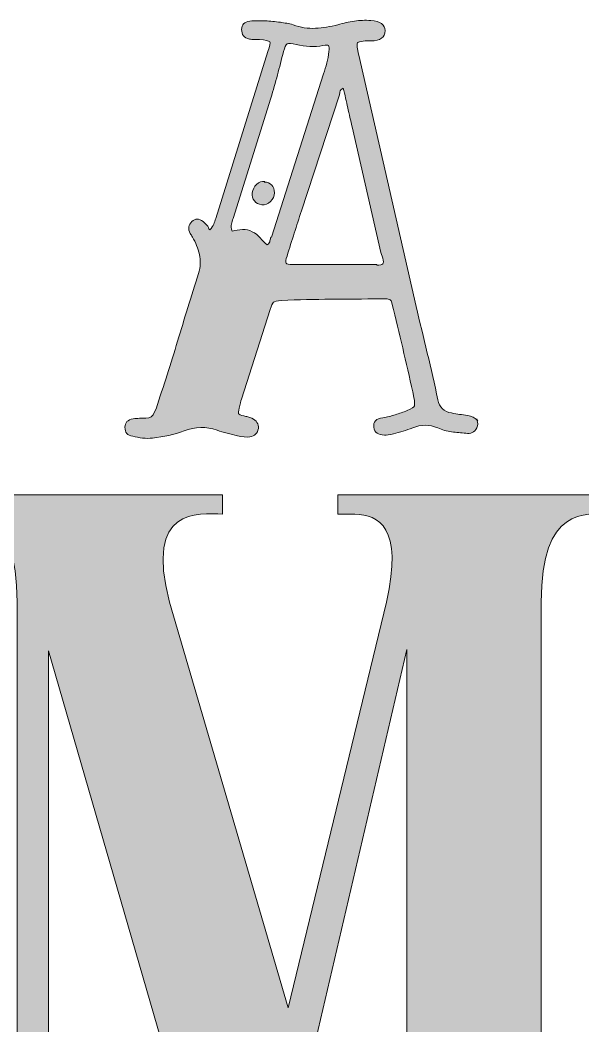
# Model space of a CAD drawing. Header units: inches. Extents: x 29 to 1051, y -1025 to -55.
# Drawn here: x 614.5 to 724.2, y -744.2 to -548.1 of the extents above; entities that cross this region are included whole.
import ezdxf

# ---------------------------------------------------------------- set-up
doc = ezdxf.new("R2010")
doc.units = ezdxf.units.IN
doc.header["$MEASUREMENT"] = 0
doc.layers.add('Layer 1', color=7, linetype='Continuous')

# ---------------------------------------------------------------- blocks, each defined once
blk = doc.blocks.new('block 2')
at = {"layer": 'Layer 1', "true_color": 0x71020c}
h = blk.add_hatch(color=16, dxfattribs=at)
h.dxf.hatch_style = 2
edge = h.paths.add_edge_path()
edge.add_spline(control_points=[(700.13, -624.97), (699.62, -624.93), (699.1, -624.84), (698.56, -624.68), (697.08, -624.45), (696.18, -623.6), (695.87, -622.12), (695.25, -619.08), (694.57, -616.05), (693.83, -613.02), (693.09, -609.99), (692.37, -606.96), (691.67, -603.92), (691.67, -603.92), (680.48, -554.95), (680.48, -554.95), (680.17, -553.62), (680.07, -552.83), (680.19, -552.56), (680.3, -552.28), (681.18, -552.15), (682.81, -552.15), (684.68, -552.15), (685.61, -551.49), (685.61, -550.16), (685.61, -549), (684.68, -548.34), (682.81, -548.18), (681.72, -548.11), (680.65, -548.14), (679.61, -548.3), (678.55, -548.45), (677.49, -548.69), (676.4, -549), (674.92, -549.39), (673.46, -549.62), (672.03, -549.7), (670.59, -549.78), (669.13, -549.54), (667.65, -549), (667.26, -548.84), (666.85, -548.75), (666.43, -548.71), (666, -548.67), (665.59, -548.61), (665.2, -548.53), (664.19, -548.38), (663.2, -548.28), (662.23, -548.24), (661.25, -548.2), (660.26, -548.22), (659.25, -548.3), (658.16, -548.45), (657.62, -549), (657.62, -549.93), (657.62, -550.94), (658.13, -551.56), (659.14, -551.8), (659.45, -551.88), (659.76, -551.91), (660.07, -551.91), (660.38, -551.91), (660.73, -551.91), (661.12, -551.91), (662.29, -551.99), (662.95, -552.13), (663.1, -552.32), (663.26, -552.52), (663.14, -553.16), (662.75, -554.25), (662.75, -554.25), (652.61, -586.78), (652.61, -586.78), (652.45, -587.17), (652.32, -587.54), (652.2, -587.89), (652.08, -588.24), (651.83, -588.61), (651.44, -589), (651.29, -588.84), (651.19, -588.69), (651.15, -588.53), (651.11, -588.38), (651.01, -588.22), (650.86, -588.06), (650.86, -588.06), (650.16, -587.37), (650.16, -587.37), (649.3, -586.74), (648.56, -586.74), (647.94, -587.37), (647.24, -587.99), (647.13, -588.76), (647.59, -589.7), (647.67, -589.85), (647.75, -589.97), (647.83, -590.05), (647.9, -590.13), (647.98, -590.24), (648.06, -590.4), (648.68, -591.49), (649.13, -592.61), (649.4, -593.78), (649.67, -594.95), (649.61, -596.19), (649.23, -597.51), (647.83, -601.94), (646.47, -606.33), (645.15, -610.69), (643.82, -615.04), (642.42, -619.43), (640.95, -623.87), (640.95, -623.87), (640.6, -624.57), (640.6, -624.57), (640.36, -625.34), (639.82, -625.73), (638.96, -625.73), (638.57, -625.73), (638.16, -625.73), (637.74, -625.73), (637.31, -625.73), (636.9, -625.77), (636.51, -625.85), (635.42, -626.01), (634.88, -626.55), (634.88, -627.48), (634.88, -628.49), (635.39, -629.07), (636.4, -629.23), (637.02, -629.39), (637.66, -629.5), (638.32, -629.58), (638.98, -629.66), (639.62, -629.66), (640.25, -629.58), (642.42, -629.35), (644.48, -628.88), (646.43, -628.18), (648.6, -627.33), (650.74, -627.29), (652.84, -628.06), (653.46, -628.3), (654.12, -628.49), (654.82, -628.65), (655.52, -628.8), (656.18, -628.96), (656.81, -629.12), (657.74, -629.35), (658.55, -629.42), (659.25, -629.35), (660.19, -629.19), (660.73, -628.65), (660.89, -627.71), (660.96, -626.78), (660.54, -626.12), (659.6, -625.73), (659.37, -625.58), (659.12, -625.48), (658.85, -625.44), (658.57, -625.4), (658.32, -625.34), (658.09, -625.27), (657.46, -625.11), (657.11, -624.97), (657.04, -624.86), (656.96, -624.74), (657, -624.37), (657.16, -623.75), (657.31, -622.97), (657.46, -622.39), (657.62, -622), (657.62, -622), (663.22, -604.51), (663.22, -604.51), (663.45, -603.73), (663.66, -603.27), (663.86, -603.11), (664.05, -602.95), (664.58, -602.84), (665.43, -602.76), (668.7, -602.6), (671.91, -602.53), (675.06, -602.53), (678.2, -602.53), (681.41, -602.49), (684.68, -602.41), (685.76, -602.41), (686.4, -602.49), (686.6, -602.64), (686.8, -602.8), (687.01, -603.42), (687.24, -604.51), (687.94, -607.39), (688.62, -610.24), (689.28, -613.08), (689.94, -615.92), (690.59, -618.78), (691.21, -621.65), (691.36, -622.51), (691.4, -623.05), (691.33, -623.28), (691.25, -623.52), (690.78, -623.83), (689.92, -624.22), (689.15, -624.53), (688.37, -624.8), (687.59, -625.03), (686.81, -625.27), (686, -625.46), (685.14, -625.62), (683.82, -625.77), (683.24, -626.39), (683.4, -627.48), (683.55, -628.49), (684.25, -629), (685.49, -629), (685.88, -629), (686.46, -628.92), (687.24, -628.76), (687.86, -628.61), (688.48, -628.43), (689.11, -628.24), (689.73, -628.05), (690.35, -627.83), (690.98, -627.6), (692.61, -626.9), (694.24, -626.9), (695.87, -627.6), (696.73, -627.99), (697.62, -628.24), (698.56, -628.36), (699.49, -628.47), (700.42, -628.57), (701.35, -628.65), (702.29, -628.8), (702.99, -628.45), (703.45, -627.6), (703.73, -627.11), (703.72, -626.59), (703.5, -626.04), (703.1, -625.6), (702.53, -625.29), (701.7, -625.15), (701.16, -625.07), (700.63, -625.01), (700.13, -624.97)], knot_values=[0, 0, 0, 0, 1, 1, 1, 2, 2, 2, 3, 3, 3, 4, 4, 4, 5, 5, 5, 6, 6, 6, 7, 7, 7, 8, 8, 8, 9, 9, 9, 10, 10, 10, 11, 11, 11, 12, 12, 12, 13, 13, 13, 14, 14, 14, 15, 15, 15, 16, 16, 16, 17, 17, 17, 18, 18, 18, 19, 19, 19, 20, 20, 20, 21, 21, 21, 22, 22, 22, 23, 23, 23, 24, 24, 24, 25, 25, 25, 26, 26, 26, 27, 27, 27, 28, 28, 28, 29, 29, 29, 30, 30, 30, 31, 31, 31, 32, 32, 32, 33, 33, 33, 34, 34, 34, 35, 35, 35, 36, 36, 36, 37, 37, 37, 38, 38, 38, 39, 39, 39, 40, 40, 40, 41, 41, 41, 42, 42, 42, 43, 43, 43, 44, 44, 44, 45, 45, 45, 46, 46, 46, 47, 47, 47, 48, 48, 48, 49, 49, 49, 50, 50, 50, 51, 51, 51, 52, 52, 52, 53, 53, 53, 54, 54, 54, 55, 55, 55, 56, 56, 56, 57, 57, 57, 58, 58, 58, 59, 59, 59, 60, 60, 60, 61, 61, 61, 62, 62, 62, 63, 63, 63, 64, 64, 64, 65, 65, 65, 66, 66, 66, 67, 67, 67, 68, 68, 68, 69, 69, 69, 70, 70, 70, 71, 71, 71, 72, 72, 72, 73, 73, 73, 74, 74, 74, 75, 75, 75, 76, 76, 76, 77, 77, 77, 78, 78, 78, 79, 79, 79, 80, 80, 80, 81, 81, 81, 82, 82, 82, 82], degree=3, periodic=1)
edge = h.paths.add_edge_path()
edge.add_spline(control_points=[(663.45, -590.4), (663.45, -590.4), (663.34, -590.4), (663.34, -590.4), (663.26, -590.63), (663.2, -590.88), (663.16, -591.16), (663.12, -591.43), (662.95, -591.68), (662.64, -591.91), (662.09, -591.52), (661.63, -591.08), (661.24, -590.57), (660.85, -590.07), (660.34, -589.66), (659.72, -589.35), (659.1, -589.04), (658.46, -588.9), (657.8, -588.94), (657.14, -588.98), (656.46, -589.08), (655.76, -589.23), (655.6, -588.69), (655.56, -588.24), (655.64, -587.89), (655.72, -587.54), (655.83, -587.17), (655.99, -586.78), (655.99, -586.78), (663.34, -563.34), (663.34, -563.34), (663.8, -561.79), (664.23, -560.27), (664.62, -558.79), (665.01, -557.32), (665.39, -555.8), (665.78, -554.25), (666.02, -553.39), (666.27, -552.89), (666.54, -552.73), (666.81, -552.58), (667.38, -552.61), (668.24, -552.85), (670.1, -553.31), (671.85, -553.39), (673.48, -553.08), (674.1, -552.93), (674.47, -552.93), (674.59, -553.08), (674.71, -553.24), (674.73, -553.62), (674.65, -554.25), (674.57, -555.03), (674.43, -555.76), (674.24, -556.46), (674.05, -557.16), (673.83, -557.86), (673.6, -558.56), (673.6, -558.56), (663.45, -590.4), (663.45, -590.4)], knot_values=[0, 0, 0, 0, 1, 1, 1, 2, 2, 2, 3, 3, 3, 4, 4, 4, 5, 5, 5, 6, 6, 6, 7, 7, 7, 8, 8, 8, 9, 9, 9, 10, 10, 10, 11, 11, 11, 12, 12, 12, 13, 13, 13, 14, 14, 14, 15, 15, 15, 16, 16, 16, 17, 17, 17, 18, 18, 18, 19, 19, 19, 20, 20, 20, 20], degree=3, periodic=1)
edge = h.paths.add_edge_path()
edge.add_spline(control_points=[(685.14, -595.64), (684.99, -595.8), (684.6, -595.88), (683.98, -595.88), (683.98, -595.88), (683.98, -595.76), (683.98, -595.76), (683.98, -595.76), (667.54, -595.76), (667.54, -595.76), (666.83, -595.76), (666.43, -595.66), (666.31, -595.47), (666.19, -595.28), (666.25, -594.83), (666.48, -594.13), (666.95, -592.58), (667.42, -591.08), (667.89, -589.64), (668.35, -588.2), (668.82, -586.74), (669.28, -585.27), (669.28, -585.27), (676.63, -562.88), (676.63, -562.88), (676.71, -562.64), (676.76, -562.39), (676.8, -562.12), (676.84, -561.85), (677.06, -561.59), (677.45, -561.36), (677.76, -562.68), (678.05, -563.96), (678.32, -565.21), (678.59, -566.45), (678.88, -567.7), (679.2, -568.94), (679.2, -568.94), (684.79, -593.43), (684.79, -593.43), (684.79, -593.43), (685.14, -594.48), (685.14, -594.48), (685.3, -595.1), (685.3, -595.49), (685.14, -595.64)], knot_values=[0, 0, 0, 0, 1, 1, 1, 2, 2, 2, 3, 3, 3, 4, 4, 4, 5, 5, 5, 6, 6, 6, 7, 7, 7, 8, 8, 8, 9, 9, 9, 10, 10, 10, 11, 11, 11, 12, 12, 12, 13, 13, 13, 14, 14, 14, 15, 15, 15, 15], degree=3, periodic=1)
h = blk.add_hatch(color=16, dxfattribs=at)
h.dxf.hatch_style = 2
edge = h.paths.add_edge_path()
edge.add_spline(control_points=[(662.05, -579.67), (662.05, -579.67), (662.17, -579.55), (662.17, -579.55), (661.55, -579.48), (661, -579.67), (660.54, -580.13), (660.07, -580.6), (659.8, -581.15), (659.72, -581.77), (659.64, -582.39), (659.78, -582.92), (660.13, -583.34), (660.48, -583.77), (660.96, -584.02), (661.59, -584.1), (662.21, -584.18), (662.77, -583.97), (663.28, -583.46), (663.78, -582.95), (664.04, -582.39), (664.04, -581.77), (664.04, -581.15), (663.86, -580.64), (663.51, -580.25), (663.16, -579.86), (662.67, -579.67), (662.05, -579.67)], knot_values=[0, 0, 0, 0, 1, 1, 1, 2, 2, 2, 3, 3, 3, 4, 4, 4, 5, 5, 5, 6, 6, 6, 7, 7, 7, 8, 8, 8, 9, 9, 9, 9], degree=3, periodic=1)
h = blk.add_hatch(color=16, dxfattribs=at)
h.dxf.hatch_style = 2
edge = h.paths.add_edge_path()
edge.add_spline(control_points=[(703.45, -625.85), (703.48, -625.92), (703.47, -625.98), (703.5, -626.04), (703.55, -626.1), (703.64, -626.14), (703.68, -626.2), (703.68, -626.2), (703.45, -625.85), (703.45, -625.85)], knot_values=[0, 0, 0, 0, 1, 1, 1, 2, 2, 2, 3, 3, 3, 3], degree=3, periodic=1)
h = blk.add_hatch(color=16, dxfattribs=at)
h.dxf.hatch_style = 2
edge = h.paths.add_edge_path()
edge.add_spline(control_points=[(830.13, -778.96), (830.13, -778.96), (806.56, -640.65), (806.56, -640.65), (793.57, -640.65), (780.79, -640.65), (767.8, -640.65), (767.8, -640.65), (767.8, -644.17), (767.8, -644.17), (775.29, -644.17), (782.33, -646.6), (780.35, -655.63), (780.35, -655.63), (764.49, -726.99), (764.49, -726.99), (752.38, -728.09), (741.37, -734.25), (734.32, -743.94), (732.56, -746.81), (730.14, -750.55), (729.04, -754.07), (725.07, -766.41), (741.15, -768.83), (742.69, -758.48), (743.13, -754.95), (741.81, -751.21), (738.29, -749.67), (738.29, -749.23), (738.95, -748.35), (739.61, -747.47), (745.11, -739.76), (753.48, -734.92), (762.95, -733.59), (762.95, -733.59), (752.82, -779.18), (752.82, -779.18), (748.86, -797.68), (740.49, -796.36), (735.64, -796.36), (735.64, -796.36), (735.64, -799.89), (735.64, -799.89), (746.43, -799.89), (757.44, -799.89), (768.24, -799.89), (768.24, -799.89), (768.24, -796.36), (768.24, -796.36), (763.39, -796.36), (755.24, -797.68), (759.21, -779.18), (759.21, -779.18), (769.56, -733.15), (769.56, -733.15), (781.01, -733.37), (791.58, -738.88), (798.63, -747.69), (798.63, -747.69), (803.92, -778.96), (803.92, -778.96), (807, -797.68), (798.63, -796.36), (793.79, -796.36), (793.79, -796.36), (793.79, -799.89), (793.79, -799.89), (793.79, -799.89), (806.56, -799.89), (806.56, -799.89), (796.87, -827.42), (767.58, -836.23), (740.93, -836.45), (703.27, -836.45), (672.43, -826.32), (644.46, -817.28), (634.77, -814.2), (625.52, -811.12), (616.27, -808.7), (621.12, -790.41), (620.01, -769.71), (620.01, -750.99), (620.01, -750.99), (620.01, -671.04), (620.01, -671.04), (620.01, -671.04), (653.93, -788.21), (653.93, -788.21), (653.93, -788.21), (662.52, -787.77), (662.52, -787.77), (662.52, -787.77), (689.83, -670.82), (689.83, -670.82), (689.83, -670.82), (689.83, -778.96), (689.83, -778.96), (689.83, -797.68), (681.24, -796.36), (676.4, -796.36), (676.4, -796.36), (676.4, -799.89), (676.4, -799.89), (694.02, -799.89), (711.86, -799.89), (729.48, -799.89), (729.48, -799.89), (729.48, -796.36), (729.48, -796.36), (724.63, -796.36), (716.04, -797.68), (716.04, -778.96), (716.04, -739.98), (716.04, -700.78), (716.04, -661.57), (716.04, -642.85), (724.63, -644.39), (729.48, -644.39), (729.48, -644.39), (729.48, -640.65), (729.48, -640.65), (711.86, -640.65), (694.02, -640.65), (676.4, -640.65), (676.4, -640.65), (676.4, -644.39), (676.4, -644.39), (677.5, -644.39), (678.6, -644.39), (679.7, -644.39), (684.33, -644.61), (689.17, -646.82), (685.87, -661.57), (685.87, -661.57), (666.71, -740.64), (666.71, -740.64), (666.71, -740.64), (643.58, -661.57), (643.58, -661.57), (638.74, -642.85), (649.09, -644.39), (653.93, -644.39), (653.93, -644.39), (653.93, -640.65), (653.93, -640.65), (636.09, -640.65), (618.25, -640.65), (600.19, -640.65), (600.19, -640.65), (600.19, -644.39), (600.19, -644.39), (605.04, -644.39), (613.85, -642.85), (613.85, -661.57), (613.85, -661.57), (613.85, -751.43), (613.85, -751.43), (613.85, -769.71), (614.95, -789.32), (610.32, -807.15), (590.28, -802.09), (557.68, -797.02), (538.74, -808.91), (520.24, -820.37), (525.53, -841.95), (544.69, -849.88), (573.32, -861.55), (605.04, -842.17), (614.51, -814.64), (623.76, -817.07), (633.01, -820.15), (642.48, -823.23), (670.89, -832.48), (702.16, -842.61), (740.93, -842.61), (771.32, -842.61), (803.26, -831.38), (813.17, -799.89), (813.17, -799.89), (846.42, -799.89), (846.42, -799.89), (846.42, -799.89), (846.42, -796.36), (846.42, -796.36), (841.58, -796.36), (832.99, -797.68), (830.13, -778.96)], knot_values=[0, 0, 0, 0, 1, 1, 1, 2, 2, 2, 3, 3, 3, 4, 4, 4, 5, 5, 5, 6, 6, 6, 7, 7, 7, 8, 8, 8, 9, 9, 9, 10, 10, 10, 11, 11, 11, 12, 12, 12, 13, 13, 13, 14, 14, 14, 15, 15, 15, 16, 16, 16, 17, 17, 17, 18, 18, 18, 19, 19, 19, 20, 20, 20, 21, 21, 21, 22, 22, 22, 23, 23, 23, 24, 24, 24, 25, 25, 25, 26, 26, 26, 27, 27, 27, 28, 28, 28, 29, 29, 29, 30, 30, 30, 31, 31, 31, 32, 32, 32, 33, 33, 33, 34, 34, 34, 35, 35, 35, 36, 36, 36, 37, 37, 37, 38, 38, 38, 39, 39, 39, 40, 40, 40, 41, 41, 41, 42, 42, 42, 43, 43, 43, 44, 44, 44, 45, 45, 45, 46, 46, 46, 47, 47, 47, 48, 48, 48, 49, 49, 49, 50, 50, 50, 51, 51, 51, 52, 52, 52, 53, 53, 53, 54, 54, 54, 55, 55, 55, 56, 56, 56, 57, 57, 57, 58, 58, 58, 59, 59, 59, 60, 60, 60, 61, 61, 61, 62, 62, 62, 62], degree=3, periodic=1)
edge = h.paths.add_edge_path()
edge.add_spline(control_points=[(770.88, -726.99), (770.88, -726.99), (784.76, -665.1), (784.76, -665.1), (784.76, -665.1), (796.87, -737.12), (796.87, -737.12), (789.38, -730.95), (780.35, -727.43), (770.88, -726.99)], knot_values=[0, 0, 0, 0, 1, 1, 1, 2, 2, 2, 3, 3, 3, 3], degree=3, periodic=1)
edge = h.paths.add_edge_path()
edge.add_spline(control_points=[(547.11, -844.16), (532.58, -838.21), (527.73, -823.01), (542.05, -813.98), (559.23, -803.41), (590.28, -808.7), (608.56, -813.1), (600.19, -836.89), (572.22, -854.51), (547.11, -844.16)], knot_values=[0, 0, 0, 0, 1, 1, 1, 2, 2, 2, 3, 3, 3, 3], degree=3, periodic=1)
at = {"layer": 'Layer 1', "lineweight": 0}
for points, knots in [([(700.13, -624.97), (699.62, -624.93), (699.1, -624.84), (698.56, -624.68), (697.08, -624.45), (696.18, -623.6), (695.87, -622.12), (695.25, -619.08), (694.57, -616.05), (693.83, -613.02), (693.09, -609.99), (692.37, -606.96), (691.67, -603.92), (691.67, -603.92), (680.48, -554.95), (680.48, -554.95), (680.17, -553.62), (680.07, -552.83), (680.19, -552.56), (680.3, -552.28), (681.18, -552.15), (682.81, -552.15), (684.68, -552.15), (685.61, -551.49), (685.61, -550.16), (685.61, -549), (684.68, -548.34), (682.81, -548.18), (681.72, -548.11), (680.65, -548.14), (679.61, -548.3), (678.55, -548.45), (677.49, -548.69), (676.4, -549), (674.92, -549.39), (673.46, -549.62), (672.03, -549.7), (670.59, -549.78), (669.13, -549.54), (667.65, -549), (667.26, -548.84), (666.85, -548.75), (666.43, -548.71), (666, -548.67), (665.59, -548.61), (665.2, -548.53), (664.19, -548.38), (663.2, -548.28), (662.23, -548.24), (661.25, -548.2), (660.26, -548.22), (659.25, -548.3), (658.16, -548.45), (657.62, -549), (657.62, -549.93), (657.62, -550.94), (658.13, -551.56), (659.14, -551.8), (659.45, -551.88), (659.76, -551.91), (660.07, -551.91), (660.38, -551.91), (660.73, -551.91), (661.12, -551.91), (662.29, -551.99), (662.95, -552.13), (663.1, -552.32), (663.26, -552.52), (663.14, -553.16), (662.75, -554.25), (662.75, -554.25), (652.61, -586.78), (652.61, -586.78), (652.45, -587.17), (652.32, -587.54), (652.2, -587.89), (652.08, -588.24), (651.83, -588.61), (651.44, -589), (651.29, -588.84), (651.19, -588.69), (651.15, -588.53), (651.11, -588.38), (651.01, -588.22), (650.86, -588.06), (650.86, -588.06), (650.16, -587.37), (650.16, -587.37), (649.3, -586.74), (648.56, -586.74), (647.94, -587.37), (647.24, -587.99), (647.13, -588.76), (647.59, -589.7), (647.67, -589.85), (647.75, -589.97), (647.83, -590.05), (647.9, -590.13), (647.98, -590.24), (648.06, -590.4), (648.68, -591.49), (649.13, -592.61), (649.4, -593.78), (649.67, -594.95), (649.61, -596.19), (649.23, -597.51), (647.83, -601.94), (646.47, -606.33), (645.15, -610.69), (643.82, -615.04), (642.42, -619.43), (640.95, -623.87), (640.95, -623.87), (640.6, -624.57), (640.6, -624.57), (640.36, -625.34), (639.82, -625.73), (638.96, -625.73), (638.57, -625.73), (638.16, -625.73), (637.74, -625.73), (637.31, -625.73), (636.9, -625.77), (636.51, -625.85), (635.42, -626.01), (634.88, -626.55), (634.88, -627.48), (634.88, -628.49), (635.39, -629.07), (636.4, -629.23), (637.02, -629.39), (637.66, -629.5), (638.32, -629.58), (638.98, -629.66), (639.62, -629.66), (640.25, -629.58), (642.42, -629.35), (644.48, -628.88), (646.43, -628.18), (648.6, -627.33), (650.74, -627.29), (652.84, -628.06), (653.46, -628.3), (654.12, -628.49), (654.82, -628.65), (655.52, -628.8), (656.18, -628.96), (656.81, -629.12), (657.74, -629.35), (658.55, -629.42), (659.25, -629.35), (660.19, -629.19), (660.73, -628.65), (660.89, -627.71), (660.96, -626.78), (660.54, -626.12), (659.6, -625.73), (659.37, -625.58), (659.12, -625.48), (658.85, -625.44), (658.57, -625.4), (658.32, -625.34), (658.09, -625.27), (657.46, -625.11), (657.11, -624.97), (657.04, -624.86), (656.96, -624.74), (657, -624.37), (657.16, -623.75), (657.31, -622.97), (657.46, -622.39), (657.62, -622), (657.62, -622), (663.22, -604.51), (663.22, -604.51), (663.45, -603.73), (663.66, -603.27), (663.86, -603.11), (664.05, -602.95), (664.58, -602.84), (665.43, -602.76), (668.7, -602.6), (671.91, -602.53), (675.06, -602.53), (678.2, -602.53), (681.41, -602.49), (684.68, -602.41), (685.76, -602.41), (686.4, -602.49), (686.6, -602.64), (686.8, -602.8), (687.01, -603.42), (687.24, -604.51), (687.94, -607.39), (688.62, -610.24), (689.28, -613.08), (689.94, -615.92), (690.59, -618.78), (691.21, -621.65), (691.36, -622.51), (691.4, -623.05), (691.33, -623.28), (691.25, -623.52), (690.78, -623.83), (689.92, -624.22), (689.15, -624.53), (688.37, -624.8), (687.59, -625.03), (686.81, -625.27), (686, -625.46), (685.14, -625.62), (683.82, -625.77), (683.24, -626.39), (683.4, -627.48), (683.55, -628.49), (684.25, -629), (685.49, -629), (685.88, -629), (686.46, -628.92), (687.24, -628.76), (687.86, -628.61), (688.48, -628.43), (689.11, -628.24), (689.73, -628.05), (690.35, -627.83), (690.98, -627.6), (692.61, -626.9), (694.24, -626.9), (695.87, -627.6), (696.73, -627.99), (697.62, -628.24), (698.56, -628.36), (699.49, -628.47), (700.42, -628.57), (701.35, -628.65), (702.29, -628.8), (702.99, -628.45), (703.45, -627.6), (703.73, -627.11), (703.72, -626.59), (703.5, -626.04), (703.1, -625.6), (702.53, -625.29), (701.7, -625.15), (701.16, -625.07), (700.63, -625.01), (700.13, -624.97)], [0, 0, 0, 0, 1, 1, 1, 2, 2, 2, 3, 3, 3, 4, 4, 4, 5, 5, 5, 6, 6, 6, 7, 7, 7, 8, 8, 8, 9, 9, 9, 10, 10, 10, 11, 11, 11, 12, 12, 12, 13, 13, 13, 14, 14, 14, 15, 15, 15, 16, 16, 16, 17, 17, 17, 18, 18, 18, 19, 19, 19, 20, 20, 20, 21, 21, 21, 22, 22, 22, 23, 23, 23, 24, 24, 24, 25, 25, 25, 26, 26, 26, 27, 27, 27, 28, 28, 28, 29, 29, 29, 30, 30, 30, 31, 31, 31, 32, 32, 32, 33, 33, 33, 34, 34, 34, 35, 35, 35, 36, 36, 36, 37, 37, 37, 38, 38, 38, 39, 39, 39, 40, 40, 40, 41, 41, 41, 42, 42, 42, 43, 43, 43, 44, 44, 44, 45, 45, 45, 46, 46, 46, 47, 47, 47, 48, 48, 48, 49, 49, 49, 50, 50, 50, 51, 51, 51, 52, 52, 52, 53, 53, 53, 54, 54, 54, 55, 55, 55, 56, 56, 56, 57, 57, 57, 58, 58, 58, 59, 59, 59, 60, 60, 60, 61, 61, 61, 62, 62, 62, 63, 63, 63, 64, 64, 64, 65, 65, 65, 66, 66, 66, 67, 67, 67, 68, 68, 68, 69, 69, 69, 70, 70, 70, 71, 71, 71, 72, 72, 72, 73, 73, 73, 74, 74, 74, 75, 75, 75, 76, 76, 76, 77, 77, 77, 78, 78, 78, 79, 79, 79, 80, 80, 80, 81, 81, 81, 82, 82, 82, 82]), ([(663.45, -590.4), (663.45, -590.4), (663.34, -590.4), (663.34, -590.4), (663.26, -590.63), (663.2, -590.88), (663.16, -591.16), (663.12, -591.43), (662.95, -591.68), (662.64, -591.91), (662.09, -591.52), (661.63, -591.08), (661.24, -590.57), (660.85, -590.07), (660.34, -589.66), (659.72, -589.35), (659.1, -589.04), (658.46, -588.9), (657.8, -588.94), (657.14, -588.98), (656.46, -589.08), (655.76, -589.23), (655.6, -588.69), (655.56, -588.24), (655.64, -587.89), (655.72, -587.54), (655.83, -587.17), (655.99, -586.78), (655.99, -586.78), (663.34, -563.34), (663.34, -563.34), (663.8, -561.79), (664.23, -560.27), (664.62, -558.79), (665.01, -557.32), (665.39, -555.8), (665.78, -554.25), (666.02, -553.39), (666.27, -552.89), (666.54, -552.73), (666.81, -552.58), (667.38, -552.61), (668.24, -552.85), (670.1, -553.31), (671.85, -553.39), (673.48, -553.08), (674.1, -552.93), (674.47, -552.93), (674.59, -553.08), (674.71, -553.24), (674.73, -553.62), (674.65, -554.25), (674.57, -555.03), (674.43, -555.76), (674.24, -556.46), (674.05, -557.16), (673.83, -557.86), (673.6, -558.56), (673.6, -558.56), (663.45, -590.4), (663.45, -590.4)], [0, 0, 0, 0, 1, 1, 1, 2, 2, 2, 3, 3, 3, 4, 4, 4, 5, 5, 5, 6, 6, 6, 7, 7, 7, 8, 8, 8, 9, 9, 9, 10, 10, 10, 11, 11, 11, 12, 12, 12, 13, 13, 13, 14, 14, 14, 15, 15, 15, 16, 16, 16, 17, 17, 17, 18, 18, 18, 19, 19, 19, 20, 20, 20, 20]), ([(685.14, -595.64), (684.99, -595.8), (684.6, -595.88), (683.98, -595.88), (683.98, -595.88), (683.98, -595.76), (683.98, -595.76), (683.98, -595.76), (667.54, -595.76), (667.54, -595.76), (666.83, -595.76), (666.43, -595.66), (666.31, -595.47), (666.19, -595.28), (666.25, -594.83), (666.48, -594.13), (666.95, -592.58), (667.42, -591.08), (667.89, -589.64), (668.35, -588.2), (668.82, -586.74), (669.28, -585.27), (669.28, -585.27), (676.63, -562.88), (676.63, -562.88), (676.71, -562.64), (676.76, -562.39), (676.8, -562.12), (676.84, -561.85), (677.06, -561.59), (677.45, -561.36), (677.76, -562.68), (678.05, -563.96), (678.32, -565.21), (678.59, -566.45), (678.88, -567.7), (679.2, -568.94), (679.2, -568.94), (684.79, -593.43), (684.79, -593.43), (684.79, -593.43), (685.14, -594.48), (685.14, -594.48), (685.3, -595.1), (685.3, -595.49), (685.14, -595.64)], [0, 0, 0, 0, 1, 1, 1, 2, 2, 2, 3, 3, 3, 4, 4, 4, 5, 5, 5, 6, 6, 6, 7, 7, 7, 8, 8, 8, 9, 9, 9, 10, 10, 10, 11, 11, 11, 12, 12, 12, 13, 13, 13, 14, 14, 14, 15, 15, 15, 15]), ([(662.05, -579.67), (662.05, -579.67), (662.17, -579.55), (662.17, -579.55), (661.55, -579.48), (661, -579.67), (660.54, -580.13), (660.07, -580.6), (659.8, -581.15), (659.72, -581.77), (659.64, -582.39), (659.78, -582.92), (660.13, -583.34), (660.48, -583.77), (660.96, -584.02), (661.59, -584.1), (662.21, -584.18), (662.77, -583.97), (663.28, -583.46), (663.78, -582.95), (664.04, -582.39), (664.04, -581.77), (664.04, -581.15), (663.86, -580.64), (663.51, -580.25), (663.16, -579.86), (662.67, -579.67), (662.05, -579.67)], [0, 0, 0, 0, 1, 1, 1, 2, 2, 2, 3, 3, 3, 4, 4, 4, 5, 5, 5, 6, 6, 6, 7, 7, 7, 8, 8, 8, 9, 9, 9, 9]), ([(703.45, -625.85), (703.48, -625.92), (703.47, -625.98), (703.5, -626.04), (703.55, -626.1), (703.64, -626.14), (703.68, -626.2), (703.68, -626.2), (703.45, -625.85), (703.45, -625.85)], [0, 0, 0, 0, 1, 1, 1, 2, 2, 2, 3, 3, 3, 3]), ([(830.13, -778.96), (830.13, -778.96), (806.56, -640.65), (806.56, -640.65), (793.57, -640.65), (780.79, -640.65), (767.8, -640.65), (767.8, -640.65), (767.8, -644.17), (767.8, -644.17), (775.29, -644.17), (782.33, -646.6), (780.35, -655.63), (780.35, -655.63), (764.49, -726.99), (764.49, -726.99), (752.38, -728.09), (741.37, -734.25), (734.32, -743.94), (732.56, -746.81), (730.14, -750.55), (729.04, -754.07), (725.07, -766.41), (741.15, -768.83), (742.69, -758.48), (743.13, -754.95), (741.81, -751.21), (738.29, -749.67), (738.29, -749.23), (738.95, -748.35), (739.61, -747.47), (745.11, -739.76), (753.48, -734.92), (762.95, -733.59), (762.95, -733.59), (752.82, -779.18), (752.82, -779.18), (748.86, -797.68), (740.49, -796.36), (735.64, -796.36), (735.64, -796.36), (735.64, -799.89), (735.64, -799.89), (746.43, -799.89), (757.44, -799.89), (768.24, -799.89), (768.24, -799.89), (768.24, -796.36), (768.24, -796.36), (763.39, -796.36), (755.24, -797.68), (759.21, -779.18), (759.21, -779.18), (769.56, -733.15), (769.56, -733.15), (781.01, -733.37), (791.58, -738.88), (798.63, -747.69), (798.63, -747.69), (803.92, -778.96), (803.92, -778.96), (807, -797.68), (798.63, -796.36), (793.79, -796.36), (793.79, -796.36), (793.79, -799.89), (793.79, -799.89), (793.79, -799.89), (806.56, -799.89), (806.56, -799.89), (796.87, -827.42), (767.58, -836.23), (740.93, -836.45), (703.27, -836.45), (672.43, -826.32), (644.46, -817.28), (634.77, -814.2), (625.52, -811.12), (616.27, -808.7), (621.12, -790.41), (620.01, -769.71), (620.01, -750.99), (620.01, -750.99), (620.01, -671.04), (620.01, -671.04), (620.01, -671.04), (653.93, -788.21), (653.93, -788.21), (653.93, -788.21), (662.52, -787.77), (662.52, -787.77), (662.52, -787.77), (689.83, -670.82), (689.83, -670.82), (689.83, -670.82), (689.83, -778.96), (689.83, -778.96), (689.83, -797.68), (681.24, -796.36), (676.4, -796.36), (676.4, -796.36), (676.4, -799.89), (676.4, -799.89), (694.02, -799.89), (711.86, -799.89), (729.48, -799.89), (729.48, -799.89), (729.48, -796.36), (729.48, -796.36), (724.63, -796.36), (716.04, -797.68), (716.04, -778.96), (716.04, -739.98), (716.04, -700.78), (716.04, -661.57), (716.04, -642.85), (724.63, -644.39), (729.48, -644.39), (729.48, -644.39), (729.48, -640.65), (729.48, -640.65), (711.86, -640.65), (694.02, -640.65), (676.4, -640.65), (676.4, -640.65), (676.4, -644.39), (676.4, -644.39), (677.5, -644.39), (678.6, -644.39), (679.7, -644.39), (684.33, -644.61), (689.17, -646.82), (685.87, -661.57), (685.87, -661.57), (666.71, -740.64), (666.71, -740.64), (666.71, -740.64), (643.58, -661.57), (643.58, -661.57), (638.74, -642.85), (649.09, -644.39), (653.93, -644.39), (653.93, -644.39), (653.93, -640.65), (653.93, -640.65), (636.09, -640.65), (618.25, -640.65), (600.19, -640.65), (600.19, -640.65), (600.19, -644.39), (600.19, -644.39), (605.04, -644.39), (613.85, -642.85), (613.85, -661.57), (613.85, -661.57), (613.85, -751.43), (613.85, -751.43), (613.85, -769.71), (614.95, -789.32), (610.32, -807.15), (590.28, -802.09), (557.68, -797.02), (538.74, -808.91), (520.24, -820.37), (525.53, -841.95), (544.69, -849.88), (573.32, -861.55), (605.04, -842.17), (614.51, -814.64), (623.76, -817.07), (633.01, -820.15), (642.48, -823.23), (670.89, -832.48), (702.16, -842.61), (740.93, -842.61), (771.32, -842.61), (803.26, -831.38), (813.17, -799.89), (813.17, -799.89), (846.42, -799.89), (846.42, -799.89), (846.42, -799.89), (846.42, -796.36), (846.42, -796.36), (841.58, -796.36), (832.99, -797.68), (830.13, -778.96)], [0, 0, 0, 0, 1, 1, 1, 2, 2, 2, 3, 3, 3, 4, 4, 4, 5, 5, 5, 6, 6, 6, 7, 7, 7, 8, 8, 8, 9, 9, 9, 10, 10, 10, 11, 11, 11, 12, 12, 12, 13, 13, 13, 14, 14, 14, 15, 15, 15, 16, 16, 16, 17, 17, 17, 18, 18, 18, 19, 19, 19, 20, 20, 20, 21, 21, 21, 22, 22, 22, 23, 23, 23, 24, 24, 24, 25, 25, 25, 26, 26, 26, 27, 27, 27, 28, 28, 28, 29, 29, 29, 30, 30, 30, 31, 31, 31, 32, 32, 32, 33, 33, 33, 34, 34, 34, 35, 35, 35, 36, 36, 36, 37, 37, 37, 38, 38, 38, 39, 39, 39, 40, 40, 40, 41, 41, 41, 42, 42, 42, 43, 43, 43, 44, 44, 44, 45, 45, 45, 46, 46, 46, 47, 47, 47, 48, 48, 48, 49, 49, 49, 50, 50, 50, 51, 51, 51, 52, 52, 52, 53, 53, 53, 54, 54, 54, 55, 55, 55, 56, 56, 56, 57, 57, 57, 58, 58, 58, 59, 59, 59, 60, 60, 60, 61, 61, 61, 62, 62, 62, 62])]:
    blk.add_open_spline(points, degree=3, knots=knots, dxfattribs=at)

msp = doc.modelspace()

# ---------------------------------------------------------------- block references
at = {"layer": 'Layer 1'}
msp.add_blockref('block 2', (0, 0), dxfattribs=at)

doc.saveas('drawing.dxf')
